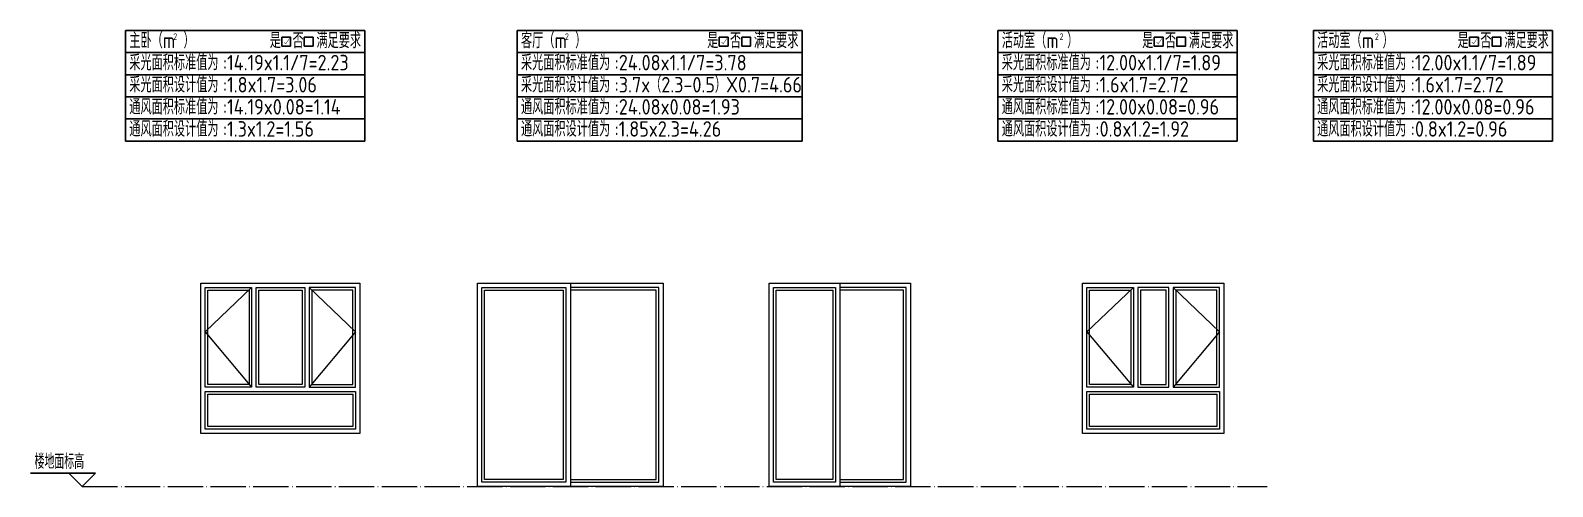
# Model space of a CAD drawing. Extents: x -518115 to 790560, y -210384 to 1628073.
# Drawn here: x 419740 to 436955, y -190060 to -184903 of the extents above; entities that cross this region are included whole.
import ezdxf

# ---------------------------------------------------------------- set-up
doc = ezdxf.new("R2010")
doc.units = 0
doc.header["$LTSCALE"] = 1000
doc.header["$MEASUREMENT"] = 0
doc.linetypes.add('DOTE', pattern=[2.42, 2, -0.2, 0.02, -0.2])
doc.layers.add('AD-INDX', color=43, linetype='Continuous')
doc.layers.add('DIM_ELEV', color=3, linetype='Continuous')
for name, color, linetype, lineweight in [('DOTE', 19, 'DOTE', 9), ('WINDOW', 144, 'Continuous', 15), ('立面-普通轮廓', 7, 'Continuous', 18), ('立面-窗开启线', 250, 'Continuous', 13)]:
    doc.layers.add(name, color=color, linetype=linetype, lineweight=lineweight)
doc.layers.add('不打印-标记', color=10, linetype='Continuous', lineweight=9, plot=False)
doc.styles.add('_TCH_DIM', font='SIMPLEX.shx', dxfattribs={"width": 0.7, "bigfont": 'GBCBIG.shx'})
doc.styles.get("Standard").update_dxf_attribs({"font": 'gbenor.shx', "bigfont": 'gbcbig.shx'})

msp = doc.modelspace()

# ---------------------------------------------------------------- linework, layer by layer
for p, q in [((420814.8, -184903.1), (423520.4, -184903.1)), ((420814.8, -186153.1), (420814.8, -184903.1)), ((423520.4, -184903.1), (423520.4, -186153.1)), ((425244.8, -184903.1), (428467.9, -184903.1)), ((425244.8, -186153.1), (425244.8, -184903.1)), ((428467.9, -184903.1), (428467.9, -186153.1)), ((430682.3, -184903.1), (433387.9, -184903.1)), ((430682.3, -186153.1), (430682.3, -184903.1)), ((433387.9, -184903.1), (433387.9, -186153.1)), ((434249.5, -184903.1), (436955.1, -184903.1)), ((434249.5, -186153.1), (434249.5, -184903.1)), ((436955.1, -184903.1), (436955.1, -186153.1)), ((420814.8, -185153.1), (423520.4, -185153.1)), ((420814.8, -185153.1), (423520.4, -185153.1)), ((425244.8, -185153.1), (428467.9, -185153.1)), ((425244.8, -185153.1), (428467.9, -185153.1)), ((430682.3, -185153.1), (433387.9, -185153.1)), ((430682.3, -185153.1), (433387.9, -185153.1)), ((434249.5, -185153.1), (436955.1, -185153.1)), ((434249.5, -185153.1), (436955.1, -185153.1)), ((420814.8, -185403.1), (423520.4, -185403.1)), ((425244.8, -185403.1), (428467.9, -185403.1)), ((430682.3, -185403.1), (433387.9, -185403.1)), ((434249.5, -185403.1), (436955.1, -185403.1)), ((420814.8, -185653.1), (423520.4, -185653.1)), ((425244.8, -185653.1), (428467.9, -185653.1)), ((430682.3, -185653.1), (433387.9, -185653.1)), ((434249.5, -185653.1), (436955.1, -185653.1)), ((420814.8, -185903.1), (423520.4, -185903.1)), ((425244.8, -185903.1), (428467.9, -185903.1)), ((430682.3, -185903.1), (433387.9, -185903.1)), ((434249.5, -185903.1), (436955.1, -185903.1)), ((420814.8, -186153.1), (423520.4, -186153.1)), ((425244.8, -186153.1), (428467.9, -186153.1)), ((430682.3, -186153.1), (433387.9, -186153.1)), ((434249.5, -186153.1), (436955.1, -186153.1))]:
    msp.add_line(p, q)
for points in [[(422582.6, -184979.7), (422682.6, -184979.7), (422682.6, -185079.7), (422582.6, -185079.7)], [(422836.6, -184979.7), (422936.6, -184979.7), (422936.6, -185079.7), (422836.6, -185079.7)], [(427530.1, -184979.7), (427630.1, -184979.7), (427630.1, -185079.7), (427530.1, -185079.7)], [(427784.1, -184979.7), (427884.1, -184979.7), (427884.1, -185079.7), (427784.1, -185079.7)], [(432450.1, -184979.7), (432550.1, -184979.7), (432550.1, -185079.7), (432450.1, -185079.7)], [(432704.1, -184979.7), (432804.1, -184979.7), (432804.1, -185079.7), (432704.1, -185079.7)], [(436017.3, -184979.7), (436117.3, -184979.7), (436117.3, -185079.7), (436017.3, -185079.7)], [(436271.3, -184979.7), (436371.3, -184979.7), (436371.3, -185079.7), (436271.3, -185079.7)]]:
    msp.add_lwpolyline(points, close=True)
at = {"color": 6, "const_width": 5}
for points in [[(422608.6, -185034.2), (422626.6, -185054.7), (422669.6, -184992.7)], [(427556.1, -185034.2), (427574.1, -185054.7), (427617.1, -184992.7)], [(432476.1, -185034.2), (432494.1, -185054.7), (432537.1, -184992.7)], [(436043.3, -185034.2), (436061.3, -185054.7), (436104.3, -184992.7)]]:
    msp.add_lwpolyline(points, dxfattribs=at)
at = {"layer": 'DIM_ELEV'}
for p, q in [((420474.1, -189910.2), (419739.5, -189910.2)), ((420324.1, -190060.2), (420174.1, -189910.2)), ((420324.1, -190060.2), (420474.1, -189910.2))]:
    msp.add_line(p, q, dxfattribs=at)
at = {"layer": 'DOTE', "ltscale": 0.2}
msp.add_line((420324.1, -190060.2), (433728, -190060.2), dxfattribs=at)
at = {"layer": 'WINDOW'}
for p, q in [((425846.1, -187760.2), (425846.1, -190060.2)), ((428894, -187760.2), (428894, -190060.2))]:
    msp.add_line(p, q, dxfattribs=at)
for points in [[(421716.6, -187810.2), (422241.6, -187810.2), (422241.6, -188935.2), (421716.6, -188935.2)], [(422291.6, -187810.2), (422841.6, -187810.2), (422841.6, -188935.2), (422291.6, -188935.2)], [(423416.6, -187810.2), (422891.6, -187810.2), (422891.6, -188935.2), (423416.6, -188935.2)], [(424846.1, -187810.2), (425796.1, -187810.2), (425796.1, -190010.2), (424846.1, -190010.2)], [(426846.1, -187810.2), (425846.1, -187810.2), (425846.1, -190010.2), (426846.1, -190010.2)], [(428144, -187810.2), (428844, -187810.2), (428844, -190010.2), (428144, -190010.2)], [(429644, -187810.2), (428894, -187810.2), (428894, -190010.2), (429644, -190010.2)], [(431688.6, -187810.2), (432213.6, -187810.2), (432213.6, -188935.2), (431688.6, -188935.2)], [(432613.6, -187810.2), (432263.6, -187810.2), (432263.6, -188935.2), (432613.6, -188935.2)], [(433188.6, -187810.2), (432663.6, -187810.2), (432663.6, -188935.2), (433188.6, -188935.2)], [(421716.6, -188985.2), (423416.6, -188985.2), (423416.6, -189410.2), (421716.6, -189410.2)], [(431688.6, -188985.2), (433188.6, -188985.2), (433188.6, -189410.2), (431688.6, -189410.2)]]:
    msp.add_lwpolyline(points, close=True, dxfattribs=at)
at = {"layer": 'WINDOW', "color": 250}
for points in [[(421746.6, -187840.2), (422211.6, -187840.2), (422211.6, -188905.2), (421746.6, -188905.2)], [(422321.6, -187840.2), (422811.6, -187840.2), (422811.6, -188905.2), (422321.6, -188905.2)], [(423386.6, -187840.2), (422921.6, -187840.2), (422921.6, -188905.2), (423386.6, -188905.2)], [(424876.1, -187840.2), (425766.1, -187840.2), (425766.1, -189980.2), (424876.1, -189980.2)], [(428174, -187840.2), (428814, -187840.2), (428814, -189980.2), (428174, -189980.2)], [(431718.6, -187840.2), (432183.6, -187840.2), (432183.6, -188905.2), (431718.6, -188905.2)], [(432583.6, -187840.2), (432293.6, -187840.2), (432293.6, -188905.2), (432583.6, -188905.2)], [(433158.6, -187840.2), (432693.6, -187840.2), (432693.6, -188905.2), (433158.6, -188905.2)], [(421746.6, -189015.2), (423386.6, -189015.2), (423386.6, -189380.2), (421746.6, -189380.2)], [(431718.6, -189015.2), (433158.6, -189015.2), (433158.6, -189380.2), (431718.6, -189380.2)]]:
    msp.add_lwpolyline(points, close=True, dxfattribs=at)
for points in [[(425846.1, -189980.2), (426816.1, -189980.2), (426816.1, -187840.2), (425846.1, -187840.2)], [(428894, -189980.2), (429614, -189980.2), (429614, -187840.2), (428894, -187840.2)]]:
    msp.add_lwpolyline(points, dxfattribs=at)
at = {"layer": '立面-普通轮廓'}
for points in [[(421666.6, -187760.2), (423466.6, -187760.2), (423466.6, -189460.2), (421666.6, -189460.2)], [(424796.1, -187760.2), (426896.1, -187760.2), (426896.1, -190060.2), (424796.1, -190060.2)], [(428094, -187760.2), (429694, -187760.2), (429694, -190060.2), (428094, -190060.2)], [(431638.6, -187760.2), (433238.6, -187760.2), (433238.6, -189460.2), (431638.6, -189460.2)]]:
    msp.add_lwpolyline(points, close=True, dxfattribs=at)
at = {"layer": '立面-窗开启线', "color": 4, "ltscale": 0.5}
for points in [[(422241.6, -187810.2), (421716.6, -188310.2), (422241.6, -188935.2)], [(422891.6, -187810.2), (423416.6, -188310.2), (422891.6, -188935.2)], [(432213.6, -187810.2), (431688.6, -188310.2), (432213.6, -188935.2)], [(432663.6, -187810.2), (433188.6, -188310.2), (432663.6, -188935.2)]]:
    msp.add_lwpolyline(points, dxfattribs=at)

# ---------------------------------------------------------------- texts
at = {"color": 91, "true_color": 0x7df289}
for s, p in [('是', (422446.4, -185104.3)), ('否', (422703.4, -185104.3)), ('满足要求', (422974.4, -185104.3)), ('是', (427393.9, -185104.3)), ('否', (427650.9, -185104.3)), ('满足要求', (427921.9, -185104.3)), ('是', (432313.9, -185104.3)), ('否', (432570.9, -185104.3)), ('满足要求', (432841.9, -185104.3)), ('是', (435881.1, -185104.3)), ('否', (436138.1, -185104.3)), ('满足要求', (436409.1, -185104.3))]:
    msp.add_text(s, height=175, dxfattribs=at).set_placement(p)
at = {"layer": 'AD-INDX', "color": 1}
for p in [(421354.4, -185012), (425784.4, -185012), (431378.4, -185012), (434945.6, -185012)]:
    msp.add_text('2', height=75.6, dxfattribs=at).set_placement(p)
at = {"layer": 'DIM_ELEV', "color": 7, "style": '_TCH_DIM', "width": 0.7}
msp.add_text('楼地面标高', height=168.79, dxfattribs=at).set_placement((419785.5, -189860.1))
at = {"layer": '不打印-标记', "color": 1}
for s, p in [('主卧（m ）', (420857.9, -185104.3)), ('客厅（m ）', (425287.9, -185104.3)), ('活动室（m ）', (430725.4, -185104.3)), ('活动室（m ）', (434292.6, -185104.3)), ('采光面积标准值为', (420857.9, -185354.3)), (':14.19x1.1/7=2.23', (421915.6, -185354.3)), ('采光面积标准值为', (425287.9, -185354.3)), (':24.08x1.1/7=3.78', (426345.6, -185354.3)), ('采光面积标准值为', (430725.4, -185354.3)), (':12.00x1.1/7=1.89', (431783.1, -185354.3)), ('采光面积标准值为', (434292.6, -185354.3)), (':12.00x1.1/7=1.89', (435350.3, -185354.3)), ('通风面积标准值为', (420857.9, -185854.3)), (':14.19x0.08=1.14', (421915.6, -185854.3)), ('通风面积标准值为', (425287.9, -185854.3)), (':24.08x0.08=1.93', (426345.6, -185854.3)), ('通风面积标准值为', (430725.4, -185854.3)), (':12.00x0.08=0.96', (431783.1, -185854.3)), ('通风面积标准值为', (434292.6, -185854.3)), (':12.00x0.08=0.96', (435350.3, -185854.3))]:
    msp.add_text(s, height=175, dxfattribs=at).set_placement(p)
at = {"layer": '不打印-标记', "color": 2}
for s, p in [('采光面积设计值为', (420857.9, -185604.3)), ('采光面积设计值为', (425287.9, -185604.3)), (':3.7x（2.3-0.5）X0.7=4.66', (426345.6, -185604.3)), ('采光面积设计值为', (430725.4, -185604.3)), ('采光面积设计值为', (434292.6, -185604.3)), (':1.8x1.7=3.06', (421915.6, -185604.3)), (':1.6x1.7=2.72', (431783.1, -185604.3)), (':1.6x1.7=2.72', (435350.3, -185604.3)), ('通风面积设计值为', (420857.9, -186104.3)), ('通风面积设计值为', (425287.9, -186104.3)), ('通风面积设计值为', (430725.4, -186104.3)), ('通风面积设计值为', (434292.6, -186104.3)), (':1.3x1.2=1.56', (421915.6, -186104.3)), (':1.85x2.3=4.26', (426345.6, -186104.3)), (':0.8x1.2=1.92', (431783.1, -186104.3)), (':0.8x1.2=0.96', (435350.3, -186104.3))]:
    msp.add_text(s, height=175, dxfattribs=at).set_placement(p)

doc.saveas('drawing.dxf')
